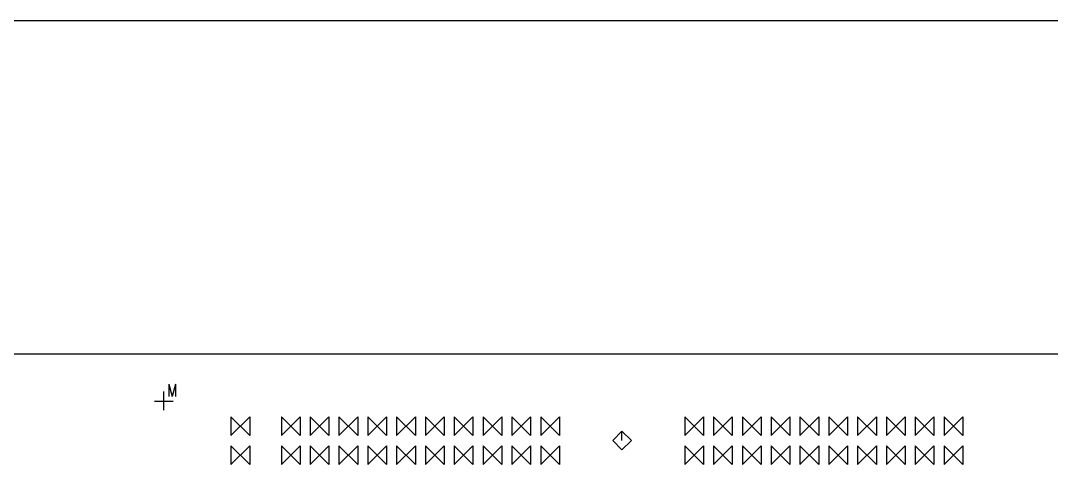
# Model space of a CAD drawing. Extents: x 11.9 to 28.1, y 10.8 to 21.2.
# Drawn here: x 15.51 to 19.087, y 19.658 to 21.199 of the extents above; entities that cross this region are included whole.
import ezdxf

# ---------------------------------------------------------------- set-up
doc = ezdxf.new("R2010")
doc.units = 0
doc.header["$MEASUREMENT"] = 0
doc.layers.add('LAYNR1', color=2, linetype='Continuous')

msp = doc.modelspace()

# ---------------------------------------------------------------- linework, layer by layer
at = {"layer": 'LAYNR1', "color": 7}
for points in [[(11.892, 21.199), (28.093, 21.199)], [(23.448, 20.041), (13.097, 20.041)], [(16.024, 19.937), (16.024, 19.894)], [(16.024, 19.937), (16.036, 19.894)], [(16.047, 19.937), (16.036, 19.894)], [(16.047, 19.937), (16.047, 19.894)], [(16.007, 19.846), (16.007, 19.911)], [(15.975, 19.878), (16.04, 19.878)], [(16.24, 19.758), (16.305, 19.823)], [(16.305, 19.758), (16.24, 19.823)], [(16.24, 19.823), (16.24, 19.758)], [(16.305, 19.823), (16.305, 19.758)], [(16.415, 19.758), (16.48, 19.823)], [(16.48, 19.758), (16.415, 19.823)], [(16.415, 19.823), (16.415, 19.758)], [(16.48, 19.823), (16.48, 19.758)], [(16.515, 19.758), (16.58, 19.823)], [(16.58, 19.758), (16.515, 19.823)], [(16.515, 19.823), (16.515, 19.758)], [(16.58, 19.823), (16.58, 19.758)], [(16.615, 19.758), (16.68, 19.823)], [(16.68, 19.758), (16.615, 19.823)], [(16.615, 19.823), (16.615, 19.758)], [(16.68, 19.823), (16.68, 19.758)], [(16.715, 19.758), (16.78, 19.823)], [(16.78, 19.758), (16.715, 19.823)], [(16.715, 19.823), (16.715, 19.758)], [(16.78, 19.823), (16.78, 19.758)], [(16.815, 19.758), (16.88, 19.823)], [(16.88, 19.758), (16.815, 19.823)], [(16.815, 19.823), (16.815, 19.758)], [(16.88, 19.823), (16.88, 19.758)], [(16.915, 19.758), (16.98, 19.823)], [(16.98, 19.758), (16.915, 19.823)], [(16.915, 19.823), (16.915, 19.758)], [(16.98, 19.823), (16.98, 19.758)], [(17.015, 19.758), (17.08, 19.823)], [(17.08, 19.758), (17.015, 19.823)], [(17.015, 19.823), (17.015, 19.758)], [(17.08, 19.823), (17.08, 19.758)], [(17.115, 19.758), (17.18, 19.823)], [(17.18, 19.758), (17.115, 19.823)], [(17.115, 19.823), (17.115, 19.758)], [(17.18, 19.823), (17.18, 19.758)], [(17.215, 19.758), (17.28, 19.823)], [(17.28, 19.758), (17.215, 19.823)], [(17.215, 19.823), (17.215, 19.758)], [(17.28, 19.823), (17.28, 19.758)], [(17.315, 19.758), (17.38, 19.823)], [(17.38, 19.758), (17.315, 19.823)], [(17.315, 19.823), (17.315, 19.758)], [(17.38, 19.823), (17.38, 19.758)], [(17.815, 19.758), (17.88, 19.823)], [(17.88, 19.758), (17.815, 19.823)], [(17.815, 19.823), (17.815, 19.758)], [(17.88, 19.823), (17.88, 19.758)], [(17.915, 19.758), (17.98, 19.823)], [(17.98, 19.758), (17.915, 19.823)], [(17.915, 19.823), (17.915, 19.758)], [(17.98, 19.823), (17.98, 19.758)], [(18.015, 19.758), (18.08, 19.823)], [(18.08, 19.758), (18.015, 19.823)], [(18.015, 19.823), (18.015, 19.758)], [(18.08, 19.823), (18.08, 19.758)], [(18.115, 19.758), (18.18, 19.823)], [(18.18, 19.758), (18.115, 19.823)], [(18.115, 19.823), (18.115, 19.758)], [(18.18, 19.823), (18.18, 19.758)], [(18.215, 19.758), (18.28, 19.823)], [(18.28, 19.758), (18.215, 19.823)], [(18.215, 19.823), (18.215, 19.758)], [(18.28, 19.823), (18.28, 19.758)], [(18.315, 19.758), (18.38, 19.823)], [(18.38, 19.758), (18.315, 19.823)], [(18.315, 19.823), (18.315, 19.758)], [(18.38, 19.823), (18.38, 19.758)], [(18.415, 19.758), (18.48, 19.823)], [(18.48, 19.758), (18.415, 19.823)], [(18.415, 19.823), (18.415, 19.758)], [(18.48, 19.823), (18.48, 19.758)], [(18.515, 19.758), (18.58, 19.823)], [(18.58, 19.758), (18.515, 19.823)], [(18.515, 19.823), (18.515, 19.758)], [(18.58, 19.823), (18.58, 19.758)], [(18.615, 19.758), (18.68, 19.823)], [(18.68, 19.758), (18.615, 19.823)], [(18.615, 19.823), (18.615, 19.758)], [(18.68, 19.823), (18.68, 19.758)], [(18.715, 19.758), (18.78, 19.823)], [(18.78, 19.758), (18.715, 19.823)], [(18.715, 19.823), (18.715, 19.758)], [(18.78, 19.823), (18.78, 19.758)], [(17.597, 19.773), (17.565, 19.741)], [(17.63, 19.741), (17.597, 19.773)], [(17.597, 19.741), (17.597, 19.773)], [(16.24, 19.658), (16.305, 19.723)], [(16.305, 19.658), (16.24, 19.723)], [(16.24, 19.723), (16.24, 19.658)], [(16.305, 19.723), (16.305, 19.658)], [(16.415, 19.658), (16.48, 19.723)], [(16.48, 19.658), (16.415, 19.723)], [(16.415, 19.723), (16.415, 19.658)], [(16.48, 19.723), (16.48, 19.658)], [(16.515, 19.658), (16.58, 19.723)], [(16.58, 19.658), (16.515, 19.723)], [(16.515, 19.723), (16.515, 19.658)], [(16.58, 19.723), (16.58, 19.658)], [(16.615, 19.658), (16.68, 19.723)], [(16.68, 19.658), (16.615, 19.723)], [(16.615, 19.723), (16.615, 19.658)], [(16.68, 19.723), (16.68, 19.658)], [(16.715, 19.658), (16.78, 19.723)], [(16.78, 19.658), (16.715, 19.723)], [(16.715, 19.723), (16.715, 19.658)], [(16.78, 19.723), (16.78, 19.658)], [(16.815, 19.658), (16.88, 19.723)], [(16.88, 19.658), (16.815, 19.723)], [(16.815, 19.723), (16.815, 19.658)], [(16.88, 19.723), (16.88, 19.658)], [(16.915, 19.658), (16.98, 19.723)], [(16.98, 19.658), (16.915, 19.723)], [(16.915, 19.723), (16.915, 19.658)], [(16.98, 19.723), (16.98, 19.658)], [(17.015, 19.658), (17.08, 19.723)], [(17.08, 19.658), (17.015, 19.723)], [(17.015, 19.723), (17.015, 19.658)], [(17.08, 19.723), (17.08, 19.658)], [(17.115, 19.658), (17.18, 19.723)], [(17.18, 19.658), (17.115, 19.723)], [(17.115, 19.723), (17.115, 19.658)], [(17.18, 19.723), (17.18, 19.658)], [(17.215, 19.658), (17.28, 19.723)], [(17.28, 19.658), (17.215, 19.723)], [(17.215, 19.723), (17.215, 19.658)], [(17.28, 19.723), (17.28, 19.658)], [(17.315, 19.658), (17.38, 19.723)], [(17.38, 19.658), (17.315, 19.723)], [(17.315, 19.723), (17.315, 19.658)], [(17.38, 19.723), (17.38, 19.658)], [(17.565, 19.741), (17.597, 19.708)], [(17.597, 19.708), (17.63, 19.741)], [(17.815, 19.658), (17.88, 19.723)], [(17.88, 19.658), (17.815, 19.723)], [(17.815, 19.723), (17.815, 19.658)], [(17.88, 19.723), (17.88, 19.658)], [(17.915, 19.658), (17.98, 19.723)], [(17.98, 19.658), (17.915, 19.723)], [(17.915, 19.723), (17.915, 19.658)], [(17.98, 19.723), (17.98, 19.658)], [(18.015, 19.658), (18.08, 19.723)], [(18.08, 19.658), (18.015, 19.723)], [(18.015, 19.723), (18.015, 19.658)], [(18.08, 19.723), (18.08, 19.658)], [(18.115, 19.658), (18.18, 19.723)], [(18.18, 19.658), (18.115, 19.723)], [(18.115, 19.723), (18.115, 19.658)], [(18.18, 19.723), (18.18, 19.658)], [(18.215, 19.658), (18.28, 19.723)], [(18.28, 19.658), (18.215, 19.723)], [(18.215, 19.723), (18.215, 19.658)], [(18.28, 19.723), (18.28, 19.658)], [(18.315, 19.658), (18.38, 19.723)], [(18.38, 19.658), (18.315, 19.723)], [(18.315, 19.723), (18.315, 19.658)], [(18.38, 19.723), (18.38, 19.658)], [(18.415, 19.658), (18.48, 19.723)], [(18.48, 19.658), (18.415, 19.723)], [(18.415, 19.723), (18.415, 19.658)], [(18.48, 19.723), (18.48, 19.658)], [(18.515, 19.658), (18.58, 19.723)], [(18.58, 19.658), (18.515, 19.723)], [(18.515, 19.723), (18.515, 19.658)], [(18.58, 19.723), (18.58, 19.658)], [(18.615, 19.658), (18.68, 19.723)], [(18.68, 19.658), (18.615, 19.723)], [(18.615, 19.723), (18.615, 19.658)], [(18.68, 19.723), (18.68, 19.658)], [(18.715, 19.658), (18.78, 19.723)], [(18.78, 19.658), (18.715, 19.723)], [(18.715, 19.723), (18.715, 19.658)], [(18.78, 19.723), (18.78, 19.658)]]:
    msp.add_lwpolyline(points, dxfattribs=at)

doc.saveas('drawing.dxf')
